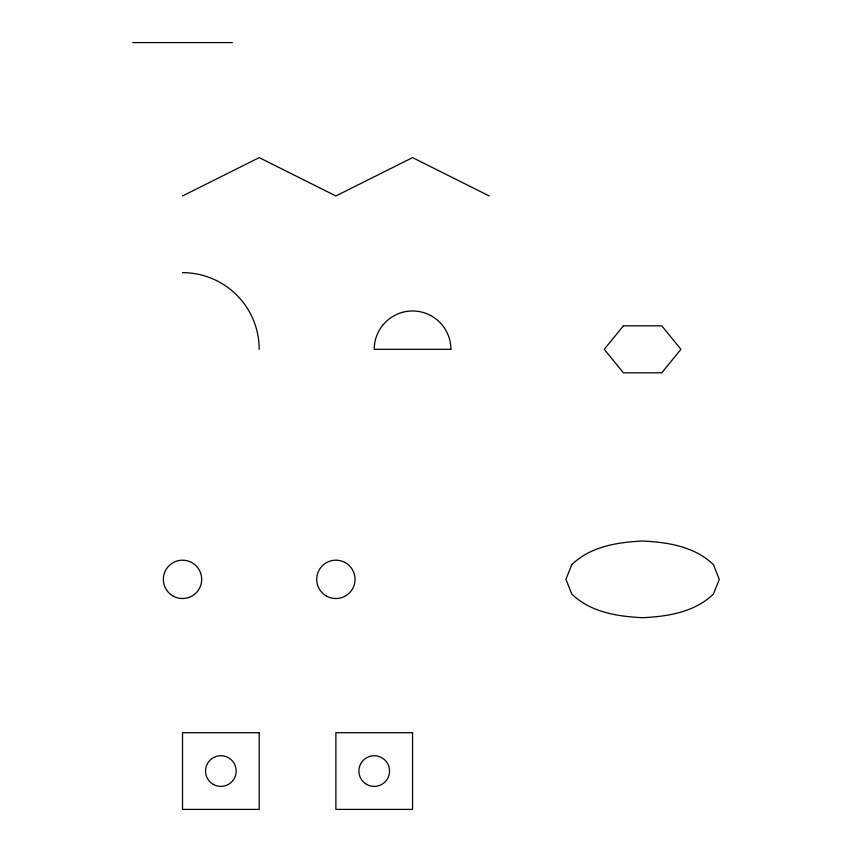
<?xml version="1.0" encoding="UTF-8"?>
<svg xmlns="http://www.w3.org/2000/svg" width="852" height="852" viewBox="0 0 852 852"><rect width="100%" height="100%" fill="white"/><g stroke="black" fill="none" stroke-linecap="round" stroke-linejoin="round"><path stroke-width="1.28" d="M182.52 195.96L259.2 157.62L335.88 195.96L412.56 157.62L489.24 195.96M132.72 42.6L232.33 42.6M182.52 272.64A76.68 76.68 0 0 1 259.2 349.32M571.756 564.684L565.92 579.36L571.756 594.036C590.585 612.29 617.444 616.486 642.6 617.7C667.766 616.486 694.625 612.29 713.443 594.036L719.28 579.36L713.443 564.684C694.625 546.43 667.766 542.234 642.6 541.02C617.444 542.234 590.585 546.43 571.756 564.684M623.43 325.837L604.26 349.32L623.43 372.803L661.77 372.803L680.94 349.32L661.77 325.837L623.43 325.837M450.9 349.32L374.22 349.32A38.34 38.34 0 0 1 412.56 310.98A38.34 38.34 0 0 1 450.9 349.32M259.2 732.72L182.52 732.72L182.52 809.4L259.2 809.4L259.2 732.72M412.56 732.72L335.88 732.72L335.88 809.4L412.56 809.4L412.56 732.72M326.295 595.963A19.17 19.17 0 0 0 355.05 579.36A19.17 19.17 0 0 0 326.295 562.757A19.17 19.17 0 0 0 326.295 595.963M172.935 595.963A19.17 19.17 0 0 0 201.69 579.36A19.17 19.17 0 0 0 172.935 562.757A19.17 19.17 0 0 0 172.935 595.963M366.552 784.341A15.336 15.336 0 0 0 389.556 771.06A15.336 15.336 0 0 0 366.552 757.779A15.336 15.336 0 0 0 366.552 784.341M213.192 784.341A15.336 15.336 0 0 0 236.196 771.06A15.336 15.336 0 0 0 213.192 757.779A15.336 15.336 0 0 0 213.192 784.341"/></g></svg>
